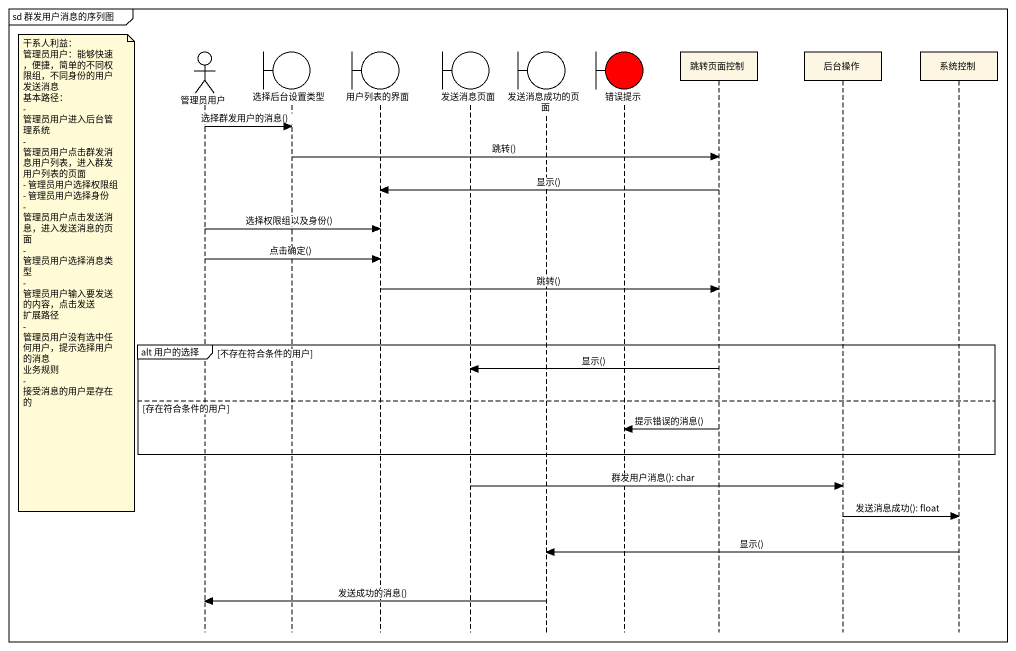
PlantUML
@startuml
mainframe sd 群发用户消息的序列图
hide footbox
actor 管理员用户
boundary 选择后台设置类型
boundary 用户列表的界面
boundary 发送消息页面
boundary 发送消息成功的页面
boundary 错误提示 #FF0000
participant 跳转页面控制
participant 后台操作
participant 系统控制

管理员用户 -> 选择后台设置类型 : 选择群发用户的消息()
选择后台设置类型 -> 跳转页面控制 : 跳转()
跳转页面控制 -> 用户列表的界面 : 显示()
管理员用户 -> 用户列表的界面 : 选择权限组以及身份()
管理员用户 -> 用户列表的界面 : 点击确定()
note left of 管理员用户
  干系人利益：
  管理员用户：能够快速，便捷，简单的不同权限组，不同身份的用户发送消息
  基本路径：
  - 管理员用户进入后台管理系统
  - 管理员用户点击群发消息用户列表，进入群发用户列表的页面
  - 管理员用户选择权限组
  - 管理员用户选择身份
  - 管理员用户点击发送消息，进入发送消息的页面
  - 管理员用户选择消息类型
  - 管理员用户输入要发送的内容，点击发送
  扩展路径
  - 管理员用户没有选中任何用户，提示选择用户的消息
  业务规则
  - 接受消息的用户是存在的
end note
用户列表的界面 -> 跳转页面控制 : 跳转()
group alt 用户的选择 [不存在符合条件的用户]
  跳转页面控制 -> 发送消息页面 : 显示()
else 存在符合条件的用户
  跳转页面控制 -> 错误提示 : 提示错误的消息()
end
发送消息页面 -> 后台操作 : 群发用户消息(): char
后台操作 -> 系统控制 : 发送消息成功(): float
系统控制 -> 发送消息成功的页面 : 显示()
发送消息成功的页面 -> 管理员用户 : 发送成功的消息()
@enduml
